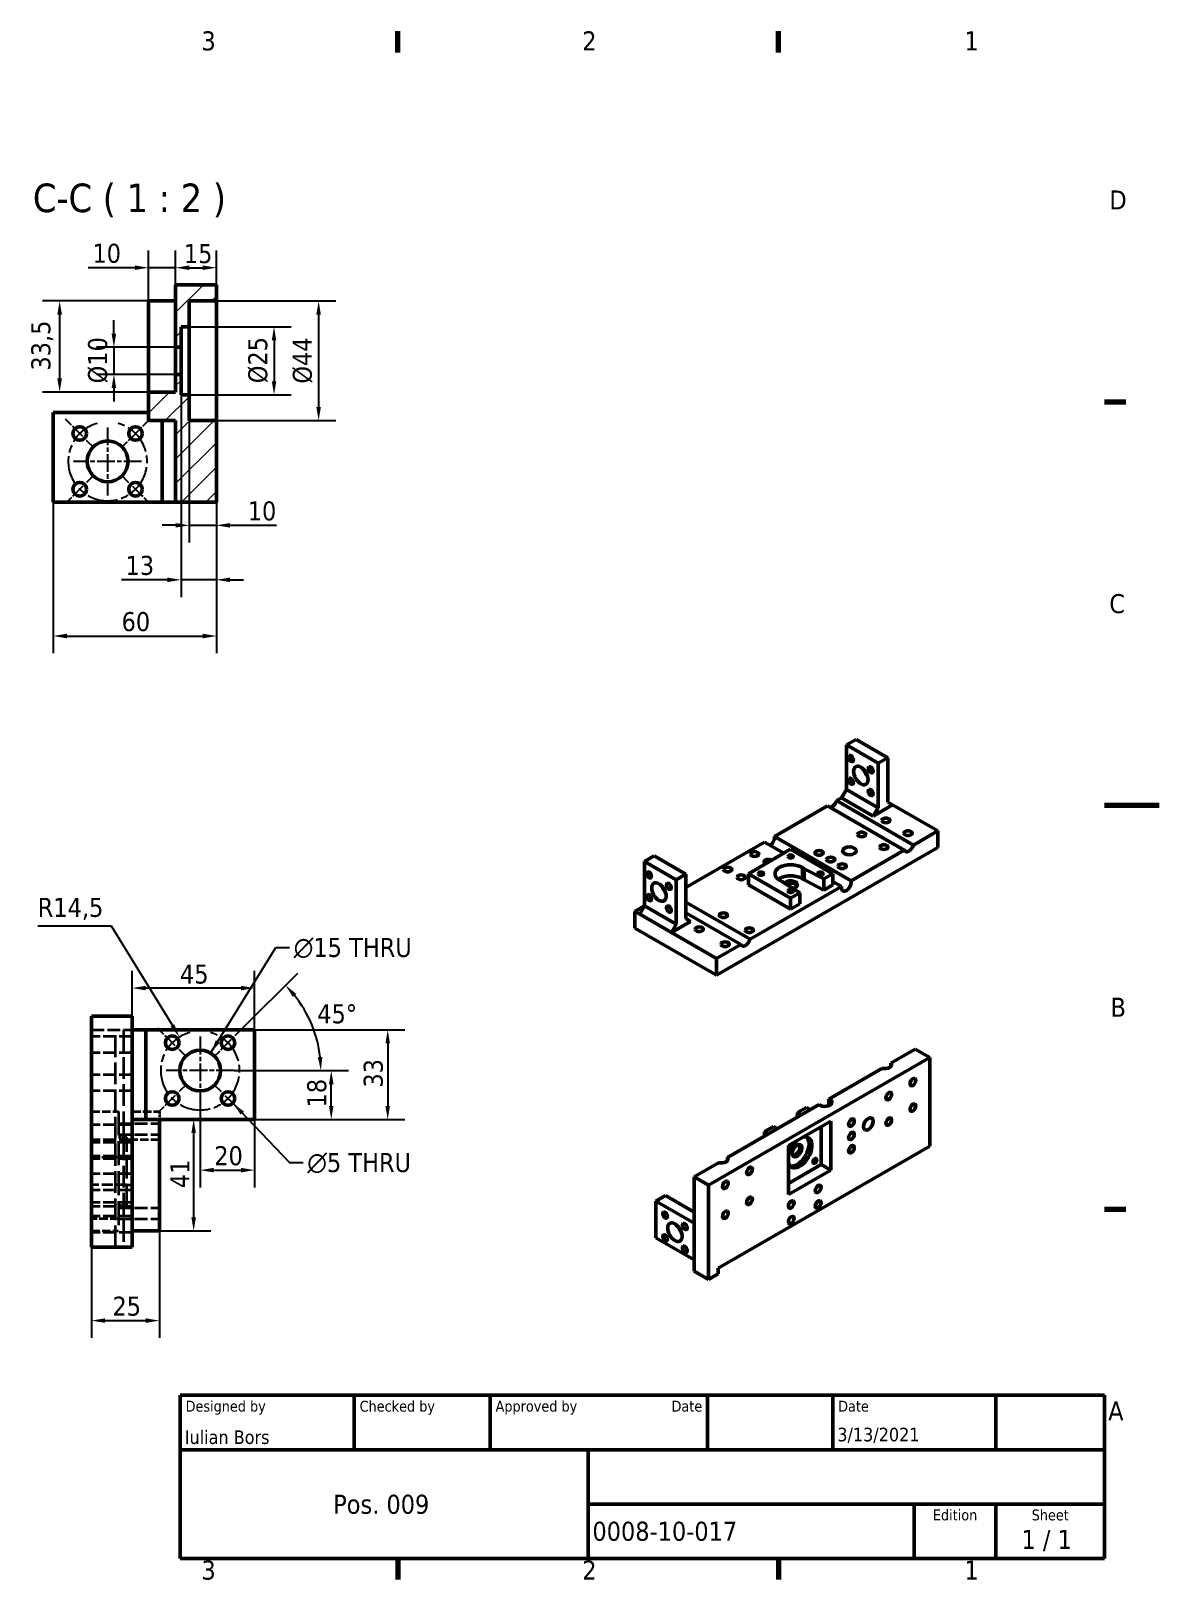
# Model space of a CAD drawing. Header units: millimetres. Extents: x 0 to 840, y 0 to 594.
# Drawn here: x 425 to 840, y 12 to 582 of the extents above; entities that cross this region are included whole.
import ezdxf
from ezdxf.enums import TextEntityAlignment as Align

# ---------------------------------------------------------------- set-up
doc = ezdxf.new("R2010")
doc.units = ezdxf.units.MM
doc.header["$LTSCALE"] = 2
doc.linetypes.add('CHAIN', pattern=[0.3543, 0.2362, -0.0295, 0.0591, -0.0295])
doc.linetypes.add('DASHED', pattern=[0.2068, 0.1655, -0.0413])
for name, color, linetype, lineweight in [('Border (ISO)', 7, 'Continuous', 70), ('Center Mark (ISO)', 7, 'Continuous', 25), ('Centerline (ISO)', 7, 'Continuous', 25), ('Dimension (ISO)', 7, 'Continuous', 25), ('Hatch (ISO)', 7, 'Continuous', 18), ('Hidden (ISO)', 7, 'DASHED', 35), ('Symbol (ISO)', 7, 'Continuous', 25), ('Title (ISO)', 7, 'Continuous', 50), ('Visible (ISO)', 7, 'Continuous', 50), ('Visible Narrow (ISO)', 7, 'Continuous', 35)]:
    doc.layers.add(name, color=color, linetype=linetype, lineweight=lineweight)
doc.styles.add('Label Text (ISO)', font='tahoma.ttf')
doc.styles.add('Note Text (ISO)', font='tahoma.ttf')
doc.styles.add('Text Style39', font='tahoma.ttf')
doc.styles.add('Text Style41', font='tahoma.ttf')
doc.dimstyles.new('Default - Method 1b (ISO)', dxfattribs={"dimscale": 2, "dimtxt": 3.5, "dimasz": 2.5, "dimexe": 3.175, "dimexo": 0, "dimgap": 0.762, "dimtad": 1, "dimtoh": 1, "dimrnd": 1e-08, "dimtxsty": 'Note Text (ISO)', "dimcen": 0.09, "dimdle": 10, "dimclrd": 256, "dimclre": 256, "dimclrt": 256, "dimazin": 2, "dimtfac": 1, "dimtmove": 0, "dimatfit": 3, "dimfxl": 0, "dimtolj": 1, "dimlwd": -1, "dimlwe": -1, "dimarcsym": 0})
doc.dimstyles.new('Default - Method 1b (ISO)$7', dxfattribs={"dimscale": 2, "dimtxt": 3.5, "dimasz": 2.5, "dimexe": 3.175, "dimexo": 0, "dimgap": 0.762, "dimtad": 1, "dimtoh": 1, "dimrnd": 1e-08, "dimtxsty": 'Note Text (ISO)', "dimcen": 0.09, "dimdle": 10, "dimclrd": 256, "dimclre": 256, "dimclrt": 256, "dimazin": 2, "dimtfac": 1, "dimtmove": 0, "dimatfit": 3, "dimfxl": 0, "dimtolj": 1, "dimlwd": -1, "dimlwe": -1, "dimarcsym": 0})

# ---------------------------------------------------------------- blocks, each defined once
blk = doc.blocks.new('Borders Default Border')
at = {"layer": 'Border (ISO)'}
for p, q in [((280, 287), (280, 290.9)), ((350, 287), (350, 290.9)), ((410, 222.75), (413.9, 222.75)), ((410, 74.25), (413.9, 74.25)), ((280, 10), (280, 6.1)), ((350, 10), (350, 6.1))]:
    blk.add_line(p, q, dxfattribs=at)
at = {"layer": 'Border (ISO)', "flags": 128}
blk.add_lwpolyline([(420, 148.5), (410, 148.5)], dxfattribs=at)
at = {"layer": 'Border (ISO)', "char_height": 3.5, "attachment_point": 7, "style": 'Note Text (ISO)'}
for s, insert in [('3', (243.91, 287.33)), ('2', (313.94, 287.4)), ('1', (384.21, 287.4)), ('D', (410.87, 258.13)), ('C', (410.86, 183.81)), ('B', (411.08, 109.63)), ('A', (410.66, 35.38)), ('3', (243.91, 6.03)), ('2', (313.94, 6.1)), ('1', (384.21, 6.1))]:
    blk.add_mtext(s, dxfattribs=dict(at, insert=insert))
blk = doc.blocks.new('*D53')
at = {"layer": 'Defpoints', "color": 0}
for p in [(433.32, 408.59), (493.32, 408.59), (493.32, 359.34)]:
    blk.add_point(p, dxfattribs=at)
at = {"layer": 'Dimension (ISO)'}
for p, q in [((433.32, 408.59), (433.32, 352.99)), ((493.32, 408.59), (493.32, 352.99)), ((438.32, 359.34), (488.32, 359.34))]:
    blk.add_line(p, q, dxfattribs=at)
for points in [[(438.32, 360.17), (438.32, 358.5), (433.32, 359.34)], [(488.32, 360.17), (488.32, 358.5), (493.32, 359.34)]]:
    blk.add_solid(points, dxfattribs=at)
at = {"layer": 'Dimension (ISO)', "insert": (458.45, 368.15), "char_height": 7, "attachment_point": 1, "style": 'Note Text (ISO)'}
blk.add_mtext('\\A1;60', dxfattribs=at)
blk = doc.blocks.new('*D54')
at = {"layer": 'Defpoints', "color": 0}
for p in [(493.32, 494.84), (493.32, 482.59), (478.32, 465.59)]:
    blk.add_point(p, dxfattribs=at)
at = {"layer": 'Dimension (ISO)'}
for p, q in [((478.32, 465.59), (478.32, 501.19)), ((493.32, 482.59), (493.32, 501.19)), ((483.32, 494.84), (488.32, 494.84))]:
    blk.add_line(p, q, dxfattribs=at)
for points in [[(483.32, 495.67), (483.32, 494.01), (478.32, 494.84)], [(488.32, 495.67), (488.32, 494.01), (493.32, 494.84)]]:
    blk.add_solid(points, dxfattribs=at)
at = {"layer": 'Dimension (ISO)', "insert": (481.34, 503.53), "char_height": 7, "attachment_point": 1, "style": 'Note Text (ISO)'}
blk.add_mtext('\\A1;15', dxfattribs=at)
blk = doc.blocks.new('*D55')
at = {"layer": 'Defpoints', "color": 0}
for p in [(493.32, 482.59), (493.32, 438.59), (530.91, 438.59)]:
    blk.add_point(p, dxfattribs=at)
at = {"layer": 'Dimension (ISO)'}
for p, q in [((493.32, 482.59), (537.26, 482.59)), ((530.91, 477.59), (530.91, 443.59)), ((493.32, 438.59), (537.26, 438.59))]:
    blk.add_line(p, q, dxfattribs=at)
for points in [[(530.08, 477.59), (531.74, 477.59), (530.91, 482.59)], [(530.08, 443.59), (531.74, 443.59), (530.91, 438.59)]]:
    blk.add_solid(points, dxfattribs=at)
at = {"layer": 'Dimension (ISO)', "insert": (521.41, 452.2), "char_height": 7, "attachment_point": 1, "rotation": 90, "style": 'Note Text (ISO)'}
blk.add_mtext('\\A1;\\fTahoma|b0|i0;\\H7.0000;Ø44', dxfattribs=at)
blk = doc.blocks.new('*D56')
at = {"layer": 'Defpoints', "color": 0}
for p in [(483.32, 473.09), (483.32, 448.09), (514.52, 448.09)]:
    blk.add_point(p, dxfattribs=at)
at = {"layer": 'Dimension (ISO)'}
for p, q in [((483.32, 473.09), (520.87, 473.09)), ((514.52, 468.09), (514.52, 453.09)), ((483.32, 448.09), (520.87, 448.09))]:
    blk.add_line(p, q, dxfattribs=at)
for points in [[(513.69, 468.09), (515.35, 468.09), (514.52, 473.09)], [(513.69, 453.09), (515.35, 453.09), (514.52, 448.09)]]:
    blk.add_solid(points, dxfattribs=at)
at = {"layer": 'Dimension (ISO)', "insert": (505.02, 452.34), "char_height": 7, "attachment_point": 1, "rotation": 90, "style": 'Note Text (ISO)'}
blk.add_mtext('\\A1;\\fTahoma|b0|i0;\\H7.0000;Ø25', dxfattribs=at)
blk = doc.blocks.new('*D57')
at = {"layer": 'Defpoints', "color": 0}
for p in [(478.32, 465.59), (455.62, 455.59), (478.32, 455.59)]:
    blk.add_point(p, dxfattribs=at)
at = {"layer": 'Dimension (ISO)'}
for p, q in [((455.62, 470.59), (455.62, 475.59)), ((478.32, 465.59), (449.27, 465.59)), ((455.62, 465.59), (455.62, 455.59)), ((478.32, 455.59), (449.27, 455.59)), ((455.62, 450.59), (455.62, 445.59))]:
    blk.add_line(p, q, dxfattribs=at)
for points in [[(454.78, 470.59), (456.45, 470.59), (455.62, 465.59)], [(454.78, 450.59), (456.45, 450.59), (455.62, 455.59)]]:
    blk.add_solid(points, dxfattribs=at)
at = {"layer": 'Dimension (ISO)', "insert": (446.11, 452.28), "char_height": 7, "attachment_point": 1, "rotation": 90, "style": 'Note Text (ISO)'}
blk.add_mtext('\\A1;\\fTahoma|b0|i0;\\H7.0000;Ø10', dxfattribs=at)
blk = doc.blocks.new('*D58')
at = {"layer": 'Defpoints', "color": 0}
for p in [(468.32, 482.59), (435.66, 449.09), (468.32, 449.09)]:
    blk.add_point(p, dxfattribs=at)
at = {"layer": 'Dimension (ISO)'}
for p, q in [((468.32, 482.59), (429.31, 482.59)), ((435.66, 477.59), (435.66, 454.09)), ((468.32, 449.09), (429.31, 449.09))]:
    blk.add_line(p, q, dxfattribs=at)
for points in [[(434.83, 477.59), (436.5, 477.59), (435.66, 482.59)], [(434.83, 454.09), (436.5, 454.09), (435.66, 449.09)]]:
    blk.add_solid(points, dxfattribs=at)
at = {"layer": 'Dimension (ISO)', "insert": (425.25, 456.98), "char_height": 7, "attachment_point": 1, "rotation": 90, "style": 'Note Text (ISO)'}
blk.add_mtext('\\A1;33,5', dxfattribs=at)
blk = doc.blocks.new('*D59')
at = {"layer": 'Defpoints', "color": 0}
for p in [(468.32, 494.84), (478.32, 488.59), (468.32, 482.59)]:
    blk.add_point(p, dxfattribs=at)
at = {"layer": 'Dimension (ISO)'}
for p, q in [((468.32, 482.59), (468.32, 501.19)), ((478.32, 488.59), (478.32, 501.19)), ((463.32, 494.84), (446.21, 494.84)), ((478.32, 494.84), (468.32, 494.84)), ((483.32, 494.84), (488.32, 494.84))]:
    blk.add_line(p, q, dxfattribs=at)
for points in [[(463.32, 495.67), (463.32, 494.01), (468.32, 494.84)], [(483.32, 495.67), (483.32, 494.01), (478.32, 494.84)]]:
    blk.add_solid(points, dxfattribs=at)
at = {"layer": 'Dimension (ISO)', "insert": (447.73, 503.65), "char_height": 7, "attachment_point": 1, "style": 'Note Text (ISO)'}
blk.add_mtext('\\A1;10', dxfattribs=at)
blk = doc.blocks.new('*D60')
at = {"layer": 'Defpoints', "color": 0}
for p in [(480.32, 448.09), (493.32, 438.59), (493.32, 380.01)]:
    blk.add_point(p, dxfattribs=at)
at = {"layer": 'Dimension (ISO)'}
for p, q in [((480.32, 448.09), (480.32, 373.66)), ((493.32, 438.59), (493.32, 373.66)), ((475.32, 380.01), (458.36, 380.01)), ((493.32, 380.01), (480.32, 380.01)), ((498.32, 380.01), (503.32, 380.01))]:
    blk.add_line(p, q, dxfattribs=at)
for points in [[(475.32, 380.85), (475.32, 379.18), (480.32, 380.01)], [(498.32, 380.85), (498.32, 379.18), (493.32, 380.01)]]:
    blk.add_solid(points, dxfattribs=at)
at = {"layer": 'Dimension (ISO)', "insert": (459.89, 388.83), "char_height": 7, "attachment_point": 1, "style": 'Note Text (ISO)'}
blk.add_mtext('\\A1;13', dxfattribs=at)
blk = doc.blocks.new('*D61')
at = {"layer": 'Defpoints', "color": 0}
for p in [(483.32, 438.59), (493.32, 438.59), (493.32, 400.06)]:
    blk.add_point(p, dxfattribs=at)
at = {"layer": 'Dimension (ISO)'}
for p, q in [((483.32, 438.59), (483.32, 393.71)), ((493.32, 438.59), (493.32, 393.71)), ((478.32, 400.06), (473.32, 400.06)), ((483.32, 400.06), (493.32, 400.06)), ((498.32, 400.06), (515.42, 400.06))]:
    blk.add_line(p, q, dxfattribs=at)
for points in [[(478.32, 400.89), (478.32, 399.23), (483.32, 400.06)], [(498.32, 400.89), (498.32, 399.23), (493.32, 400.06)]]:
    blk.add_solid(points, dxfattribs=at)
at = {"layer": 'Dimension (ISO)', "insert": (504.84, 408.87), "char_height": 7, "attachment_point": 1, "style": 'Note Text (ISO)'}
blk.add_mtext('\\A1;10', dxfattribs=at)
blk = doc.blocks.new('*D62')
at = {"layer": 'Defpoints', "color": 0}
for p in [(502.89, 215.02), (530.23, 210.95), (487.34, 199.46), (499.84, 199.46)]:
    blk.add_point(p, dxfattribs=at)
at = {"layer": 'Dimension (ISO)'}
for p, q in [((502.89, 215.02), (523.23, 235.35)), ((499.84, 199.46), (538.09, 199.46))]:
    blk.add_line(p, q, dxfattribs=at)
blk.add_arc((487.34, 199.46), 44.41, 6.4548, 38.5452, dxfattribs=at)
for points in [[(521.45, 226.58), (522.69, 227.69), (518.74, 230.86)], [(532.29, 204.5), (530.63, 204.41), (531.74, 199.46)]]:
    blk.add_solid(points, dxfattribs=at)
at = {"layer": 'Dimension (ISO)', "insert": (530.41, 223.86), "char_height": 7, "attachment_point": 1, "style": 'Note Text (ISO)'}
blk.add_mtext('\\A1;45°', dxfattribs=at)
blk = doc.blocks.new('*D63')
at = {"layer": 'Defpoints', "color": 0}
for p in [(487.34, 186.96), (507.34, 181.46), (507.34, 162.84)]:
    blk.add_point(p, dxfattribs=at)
at = {"layer": 'Dimension (ISO)'}
for p, q in [((487.34, 186.96), (487.34, 156.49)), ((507.34, 181.46), (507.34, 156.49)), ((492.34, 162.84), (502.34, 162.84))]:
    blk.add_line(p, q, dxfattribs=at)
for points in [[(492.34, 163.68), (492.34, 162.01), (487.34, 162.84)], [(502.34, 163.68), (502.34, 162.01), (507.34, 162.84)]]:
    blk.add_solid(points, dxfattribs=at)
at = {"layer": 'Dimension (ISO)', "insert": (492.53, 171.66), "char_height": 7, "attachment_point": 1, "style": 'Note Text (ISO)'}
blk.add_mtext('\\A1;20', dxfattribs=at)
blk = doc.blocks.new('*D64')
at = {"layer": 'Defpoints', "color": 0}
for p in [(499.84, 199.46), (535.56, 199.46), (507.34, 181.46)]:
    blk.add_point(p, dxfattribs=at)
at = {"layer": 'Dimension (ISO)'}
for p, q in [((499.84, 199.46), (541.91, 199.46)), ((535.56, 186.46), (535.56, 194.46)), ((507.34, 181.46), (541.91, 181.46))]:
    blk.add_line(p, q, dxfattribs=at)
for points in [[(534.72, 194.46), (536.39, 194.46), (535.56, 199.46)], [(534.72, 186.46), (536.39, 186.46), (535.56, 181.46)]]:
    blk.add_solid(points, dxfattribs=at)
at = {"layer": 'Dimension (ISO)', "insert": (526.71, 185.91), "char_height": 7, "attachment_point": 1, "rotation": 90, "style": 'Note Text (ISO)'}
blk.add_mtext('\\A1;18', dxfattribs=at)
blk = doc.blocks.new('*D65')
at = {"layer": 'Defpoints', "color": 0}
for p in [(507.34, 214.46), (507.34, 181.46), (556.31, 181.46)]:
    blk.add_point(p, dxfattribs=at)
at = {"layer": 'Dimension (ISO)'}
for p, q in [((507.34, 214.46), (562.66, 214.46)), ((556.31, 209.46), (556.31, 186.46)), ((507.34, 181.46), (562.66, 181.46))]:
    blk.add_line(p, q, dxfattribs=at)
for points in [[(555.48, 209.46), (557.15, 209.46), (556.31, 214.46)], [(555.48, 186.46), (557.15, 186.46), (556.31, 181.46)]]:
    blk.add_solid(points, dxfattribs=at)
at = {"layer": 'Dimension (ISO)', "insert": (547.5, 193.21), "char_height": 7, "attachment_point": 1, "rotation": 90, "style": 'Note Text (ISO)'}
blk.add_mtext('\\A1;33', dxfattribs=at)
blk = doc.blocks.new('*D66')
at = {"layer": 'Defpoints', "color": 0}
for p in [(479.75, 211.82), (487.34, 199.46)]:
    blk.add_point(p, dxfattribs=at)
at = {"layer": 'Dimension (ISO)'}
for p, q in [((427.61, 252.73), (454.62, 252.73)), ((454.62, 252.73), (477.13, 216.08))]:
    blk.add_line(p, q, dxfattribs=at)
blk.add_solid([(477.84, 216.51), (476.42, 215.64), (479.75, 211.82)], dxfattribs=at)
at = {"layer": 'Dimension (ISO)', "insert": (427.61, 263.02), "char_height": 7, "attachment_point": 1, "style": 'Note Text (ISO)'}
blk.add_mtext('\\A1;R14,5', dxfattribs=at)
blk = doc.blocks.new('*D67')
at = {"layer": 'Defpoints', "color": 0}
for p in [(462.34, 229.82), (462.34, 214.46), (507.34, 214.46)]:
    blk.add_point(p, dxfattribs=at)
at = {"layer": 'Dimension (ISO)'}
for p, q in [((462.34, 214.46), (462.34, 236.17)), ((507.34, 214.46), (507.34, 236.17)), ((502.34, 229.82), (467.34, 229.82))]:
    blk.add_line(p, q, dxfattribs=at)
for points in [[(467.34, 230.65), (467.34, 228.99), (462.34, 229.82)], [(502.34, 230.65), (502.34, 228.99), (507.34, 229.82)]]:
    blk.add_solid(points, dxfattribs=at)
at = {"layer": 'Dimension (ISO)', "insert": (479.93, 238.49), "char_height": 7, "attachment_point": 1, "style": 'Note Text (ISO)'}
blk.add_mtext('\\A1;45', dxfattribs=at)
blk = doc.blocks.new('*D68')
at = {"layer": 'Defpoints', "color": 0}
for p in [(484.95, 181.46), (472.34, 140.46), (484.95, 140.46)]:
    blk.add_point(p, dxfattribs=at)
at = {"layer": 'Dimension (ISO)'}
for p, q in [((484.95, 176.46), (484.95, 145.46)), ((472.34, 140.46), (491.3, 140.46))]:
    blk.add_line(p, q, dxfattribs=at)
for points in [[(484.12, 176.46), (485.79, 176.46), (484.95, 181.46)], [(484.12, 145.46), (485.79, 145.46), (484.95, 140.46)]]:
    blk.add_solid(points, dxfattribs=at)
at = {"layer": 'Dimension (ISO)', "insert": (476.41, 156.19), "char_height": 7, "attachment_point": 1, "rotation": 90, "style": 'Note Text (ISO)'}
blk.add_mtext('\\A1;41', dxfattribs=at)
blk = doc.blocks.new('*D69')
at = {"layer": 'Defpoints', "color": 0}
for p in [(472.34, 140.46), (447.34, 134.46), (472.34, 107.49)]:
    blk.add_point(p, dxfattribs=at)
at = {"layer": 'Dimension (ISO)'}
for p, q in [((472.34, 140.46), (472.34, 101.14)), ((447.34, 134.46), (447.34, 101.14)), ((452.34, 107.49), (467.34, 107.49))]:
    blk.add_line(p, q, dxfattribs=at)
for points in [[(452.34, 108.33), (452.34, 106.66), (447.34, 107.49)], [(467.34, 108.33), (467.34, 106.66), (472.34, 107.49)]]:
    blk.add_solid(points, dxfattribs=at)
at = {"layer": 'Dimension (ISO)', "insert": (455.09, 116.31), "char_height": 7, "attachment_point": 1, "style": 'Note Text (ISO)'}
blk.add_mtext('\\A1;25', dxfattribs=at)
blk = doc.blocks.new('Title Blocks I.A.B')
at = {"layer": 'Title (ISO)'}
for p, q in [((270.07, 130), (100.07, 130)), ((100.07, 130), (100.07, 100)), ((132.07, 120), (132.07, 130)), ((157.07, 120), (157.07, 130)), ((197.07, 120), (197.07, 130)), ((220.07, 120), (220.07, 130)), ((250.07, 120), (250.07, 130)), ((270.07, 100), (270.07, 130)), ((100.07, 120), (270.07, 120)), ((175.07, 120), (175.07, 100)), ((270.07, 110), (175.07, 110)), ((235.07, 100), (235.07, 110)), ((250.07, 100), (250.07, 110)), ((100.07, 100), (270.07, 100))]:
    blk.add_line(p, q, dxfattribs=at)
at = {"layer": 'Title (ISO)', "style": 'Text Style41'}
for s, p in [('Designed by', (101.07, 129)), ('Checked by', (133.07, 129)), ('Approved by', (158.07, 129)), ('Date', (221.07, 129))]:
    blk.add_text(s, height=2, dxfattribs=at).set_placement(p, align=Align.TOP_LEFT)
blk.add_text('Date', height=2, dxfattribs=at).set_placement((196.07, 129), align=Align.TOP_RIGHT)
for s, p in [('Edition', (242.57, 109)), ('Sheet', (260.07, 109))]:
    blk.add_text(s, height=2, dxfattribs=at).set_placement(p, align=Align.TOP_CENTER)
at = {"layer": 'Title (ISO)', "style": 'Note Text (ISO)'}
blk.add_text('1 / 1 ', height=3.5, dxfattribs=at).set_placement((260.07, 103.5), align=Align.MIDDLE_CENTER)
at = {"layer": 'Title (ISO)'}
for tag, p, height, style in [('AUTHOR_001', (100.92, 121.05), 2.5, 'Text Style39'), ('CREATION_DATE_001', (220.91, 121.54), 2.5, 'Text Style39'), ('COMPANY_001', (128.21, 108.21), 3.5, 'Note Text (ISO)'), ('PART_NUMBER_001', (175.88, 103.25), 3.5, 'Note Text (ISO)')]:
    blk.add_attdef(tag, p, '', height=height, dxfattribs=dict(at, style=style))
at = {"layer": 'Title (ISO)', "style": 'Text Style39'}
for tag, p in [('CHECKED_BY', (133.07, 121)), ('ENG_APPROVED_BY', (158.07, 121))]:
    blk.add_attdef(tag, text='', height=2.5, dxfattribs=at).set_placement(p, align=Align.BOTTOM_LEFT)
blk.add_attdef('ENG_APPROVAL_DATE', text='', height=2.5, dxfattribs=at).set_placement((196.07, 121), align=Align.BOTTOM_RIGHT)
at = {"layer": 'Title (ISO)', "style": 'Note Text (ISO)'}
for tag, p in [('TITLE', (222.57, 115)), ('REVISION_NUMBER', (242.57, 103.5))]:
    blk.add_attdef(tag, text='', height=3.5, dxfattribs=at).set_placement(p, align=Align.MIDDLE_CENTER)

msp = doc.modelspace()

# ---------------------------------------------------------------- hatches: boundary and pattern name
at = {"layer": 'Hatch (ISO)'}
h = msp.add_hatch(dxfattribs=at)
h.set_pattern_fill('ANSI31', color=256, scale=50.8, style=0)
h.set_pattern_definition([(45, (0, 0), (-4.49013, 4.49013), [])])
h.paths.add_polyline_path([(493.3153, 438.5909), (483.3153, 438.5909), (483.3153, 448.0909), (480.3153, 448.0909), (480.3153, 455.5909), (478.3153, 455.5909), (478.3153, 449.0909), (468.3153, 449.0909), (468.3153, 438.5909), (478.3153, 438.5909), (478.3153, 408.5909), (493.3153, 408.5909)])
h.paths.add_polyline_path([(493.3153, 488.5909), (478.3153, 488.5909), (478.3153, 465.5909), (480.3153, 465.5909), (480.3153, 473.0909), (483.3153, 473.0909), (483.3153, 482.5909), (493.3153, 482.5909)])

# ---------------------------------------------------------------- linework, layer by layer
at = {"layer": 'Center Mark (ISO)', "linetype": 'CHAIN', "ltscale": 8.333956}
for p, q in [((448.3655, 428.5406), (437.7589, 439.1473)), ((468.8716, 439.1473), (458.265, 428.5406)), ((448.3655, 418.6412), (437.7589, 408.0346)), ((458.265, 418.6412), (468.8716, 408.0346)), ((482.3888, 204.4115), (471.7822, 215.0181)), ((502.8949, 215.0181), (492.2883, 204.4115)), ((482.3888, 194.512), (471.7822, 183.9054)), ((492.2883, 194.512), (502.8949, 183.9054))]:
    msp.add_line(p, q, dxfattribs=at)
at = {"layer": 'Center Mark (ISO)', "linetype": 'CHAIN', "ltscale": 13.889993}
for p, q in [((453.3153, 436.0909), (453.3153, 411.0909)), ((453.3153, 436.0909), (453.3153, 411.0909)), ((465.8153, 423.5909), (440.8153, 423.5909)), ((465.8153, 423.5909), (440.8153, 423.5909)), ((487.3385, 211.9617), (487.3385, 186.9617)), ((499.8385, 199.4617), (474.8385, 199.4617))]:
    msp.add_line(p, q, dxfattribs=at)
at = {"layer": 'Centerline (ISO)', "linetype": 'CHAIN', "ltscale": 23.990969}
for centre in [(453.3153, 423.5909), (487.3385, 199.4617)]:
    msp.add_arc(centre, 14.5, 105.364252, 74.635748, dxfattribs=at)
at = {"layer": 'Hidden (ISO)', "ltscale": 14.278216}
for p, q in [((447.3385, 214.4617), (462.3385, 214.4617)), ((462.3385, 211.9617), (447.3385, 211.9617)), ((462.3385, 205.9617), (447.3385, 205.9617)), ((462.3385, 197.9617), (447.3385, 197.9617)), ((462.3385, 191.9617), (447.3385, 191.9617)), ((462.3385, 179.4617), (447.3385, 179.4617)), ((457.3385, 179.9617), (472.3385, 179.9617)), ((462.3385, 173.9617), (447.3385, 173.9617)), ((462.3385, 173.4617), (447.3385, 173.4617)), ((462.3385, 172.9617), (447.3385, 172.9617)), ((457.3385, 175.9617), (472.3385, 175.9617)), ((462.3385, 167.9617), (447.3385, 167.9617)), ((462.3385, 166.9617), (447.3385, 166.9617)), ((462.3385, 161.4617), (447.3385, 161.4617)), ((462.3385, 155.4617), (447.3385, 155.4617)), ((462.3385, 150.9617), (447.3385, 150.9617)), ((462.3385, 149.4617), (447.3385, 149.4617)), ((457.3385, 148.9617), (472.3385, 148.9617)), ((462.3385, 145.9617), (447.3385, 145.9617)), ((457.3385, 144.9617), (472.3385, 144.9617)), ((462.3385, 139.9617), (447.3385, 139.9617))]:
    msp.add_line(p, q, dxfattribs=at)
at = {"layer": 'Hidden (ISO)', "ltscale": 24.17795}
for p, q in [((456.1885, 134.4617), (456.1885, 214.4617)), ((459.1885, 214.4617), (459.1885, 134.4617))]:
    msp.add_line(p, q, dxfattribs=at)
at = {"layer": 'Hidden (ISO)', "ltscale": 9.518778}
for p, q in [((447.3385, 184.4617), (457.3385, 184.4617)), ((462.3385, 184.4617), (472.3385, 184.4617)), ((472.3385, 173.9617), (462.3385, 173.9617)), ((457.3385, 144.9617), (447.3385, 144.9617)), ((447.3385, 140.4617), (457.3385, 140.4617))]:
    msp.add_line(p, q, dxfattribs=at)
at = {"layer": 'Hidden (ISO)', "ltscale": 26.595745}
msp.add_line((457.3385, 184.4617), (457.3385, 140.4617), dxfattribs=at)
at = {"layer": 'Hidden (ISO)', "ltscale": 2.855563}
for p, q in [((472.3385, 184.4617), (472.3385, 181.4617)), ((457.3385, 174.9617), (460.3385, 174.9617)), ((457.3385, 149.9617), (460.3385, 149.9617))]:
    msp.add_line(p, q, dxfattribs=at)
at = {"layer": 'Hidden (ISO)', "ltscale": 23.736647}
msp.add_line((460.3385, 149.9617), (460.3385, 174.9617), dxfattribs=at)
at = {"layer": 'Hidden (ISO)', "ltscale": 12.374441}
for p, q in [((460.3385, 167.4617), (447.3385, 167.4617)), ((460.3385, 157.4617), (447.3385, 157.4617))]:
    msp.add_line(p, q, dxfattribs=at)
at = {"layer": 'Hidden (ISO)', "ltscale": 1.903676}
for p, q in [((460.3385, 167.4617), (462.3385, 167.4617)), ((460.3385, 157.4617), (462.3385, 157.4617))]:
    msp.add_line(p, q, dxfattribs=at)
at = {"layer": 'Visible (ISO)'}
for p, q in [((493.3153, 488.5909), (478.3153, 488.5909)), ((478.3153, 488.5909), (478.3153, 465.5909)), ((493.3153, 482.5909), (493.3153, 488.5909)), ((468.3153, 482.5909), (468.3153, 463.8386)), ((478.3153, 482.5909), (468.3153, 482.5909)), ((483.3153, 473.0909), (483.3153, 482.5909)), ((483.3153, 482.5909), (493.3153, 482.5909)), ((493.3153, 482.5909), (493.3153, 438.5909)), ((480.3153, 465.5909), (480.3153, 473.0909)), ((480.3153, 473.0909), (483.3153, 473.0909)), ((483.3153, 473.0909), (483.3153, 448.0909)), ((468.3153, 461.3417), (468.3153, 463.8386)), ((478.3153, 465.5909), (480.3153, 465.5909)), ((478.3153, 465.5909), (478.3153, 455.5909)), ((480.3153, 465.5909), (480.3153, 455.5909)), ((468.3153, 460.5909), (468.3153, 461.3417)), ((468.3153, 449.0909), (468.3153, 460.5909)), ((480.3153, 455.5909), (478.3153, 455.5909)), ((478.3153, 455.5909), (478.3153, 449.0909)), ((480.3153, 448.0909), (480.3153, 455.5909)), ((478.3153, 449.0909), (468.3153, 449.0909)), ((468.3153, 449.0909), (468.3153, 438.5909)), ((483.3153, 448.0909), (480.3153, 448.0909)), ((483.3153, 438.5909), (483.3153, 448.0909)), ((468.3153, 441.5909), (433.3153, 441.5909)), ((433.3153, 408.5909), (433.3153, 441.5909)), ((468.3153, 438.5909), (478.3153, 438.5909)), ((473.3153, 438.5909), (473.3153, 408.5909)), ((478.3153, 438.5909), (478.3153, 408.5909)), ((493.3153, 438.5909), (483.3153, 438.5909)), ((493.3153, 408.5909), (493.3153, 438.5909)), ((473.3153, 408.5909), (433.3153, 408.5909)), ((473.3153, 408.5909), (478.3153, 408.5909)), ((478.3153, 408.5909), (493.3153, 408.5909)), ((728.5592, 321.2931), (725.0236, 319.2519)), ((725.0236, 319.2519), (736.6909, 312.5158)), ((725.0236, 302.922), (725.0236, 319.2519)), ((740.2264, 314.557), (728.5592, 321.2931)), ((736.6909, 312.5158), (740.2264, 314.557)), ((740.2264, 298.2271), (740.2264, 314.557)), ((736.6909, 296.1859), (736.6909, 312.5158)), ((725.0236, 302.922), (723.2559, 299.8601)), ((736.6909, 296.1859), (725.0236, 302.922)), ((718.0425, 296.8501), (698.5255, 285.582)), ((746.3267, 280.5202), (718.0425, 296.8501)), ((723.2559, 299.8601), (721.3982, 298.7876)), ((721.3982, 298.7876), (749.6825, 282.4576)), ((723.2559, 299.8601), (734.9231, 293.124)), ((741.9942, 297.2065), (734.9231, 293.124)), ((740.2264, 298.2271), (741.9942, 297.2065)), ((758.6112, 287.6126), (741.9942, 297.2065)), ((734.9231, 293.124), (736.6909, 296.1859)), ((698.5255, 285.582), (726.8098, 269.2521)), ((749.6825, 282.4576), (758.6112, 287.6126)), ((758.6112, 281.4889), (758.6112, 287.6126)), ((694.9532, 283.5195), (665.9802, 266.792)), ((677.2939, 234.5404), (758.6112, 281.4889)), ((704.5175, 280.8765), (688.9612, 271.8951)), ((702.0243, 279.4371), (694.9532, 283.5195)), ((720.0739, 271.8951), (704.5175, 280.8765)), ((726.8098, 269.2521), (746.3267, 280.5202)), ((650.7774, 276.3858), (654.313, 278.4271)), ((662.4447, 269.6497), (650.7774, 276.3858)), ((650.7774, 260.0559), (650.7774, 276.3858)), ((654.313, 278.4271), (665.9802, 271.691)), ((708.5834, 274.2425), (708.8489, 274.0893)), ((716.7151, 269.9559), (709.7537, 273.5923)), ((665.9802, 271.691), (662.4447, 269.6497)), ((662.4447, 253.3198), (662.4447, 269.6497)), ((665.9802, 255.361), (665.9802, 271.691)), ((688.9612, 271.8951), (704.5175, 262.9136)), ((688.9612, 267.8126), (688.9612, 271.8951)), ((700.7171, 269.3944), (700.4517, 269.5477)), ((701.5778, 268.872), (707.8763, 264.8528)), ((708.5834, 270.16), (708.8489, 270.0068)), ((709.7537, 269.5098), (716.7151, 265.8734)), ((716.7151, 269.9559), (720.0739, 271.8951)), ((716.7151, 265.8734), (716.7151, 269.9559)), ((720.0739, 267.8126), (720.0739, 271.8951)), ((723.2375, 267.1896), (720.0739, 269.0161)), ((704.5175, 258.8311), (688.9612, 267.8126)), ((689.5784, 247.7565), (723.2375, 267.1896)), ((704.5175, 262.9136), (707.8763, 264.8528)), ((704.5175, 258.8311), (704.5175, 262.9136)), ((707.8763, 264.8528), (707.8763, 260.7703)), ((720.0739, 267.8126), (716.7151, 265.8734)), ((647.2419, 258.0146), (650.7774, 260.0559)), ((649.0097, 256.994), (647.2419, 258.0146)), ((647.2419, 258.0146), (647.2419, 251.8909)), ((650.7774, 260.0559), (649.0097, 256.994)), ((649.0097, 256.994), (660.6769, 250.2579)), ((662.4447, 253.3198), (650.7774, 260.0559)), ((665.9802, 261.381), (689.5784, 247.7565)), ((686.2226, 245.8191), (665.9802, 257.506)), ((707.8763, 260.7703), (704.5175, 258.8311)), ((647.2419, 251.8909), (677.2939, 234.5404)), ((667.748, 254.3404), (660.6769, 250.2579)), ((660.6769, 250.2579), (662.4447, 253.3198)), ((665.9802, 255.361), (667.748, 254.3404)), ((660.6769, 250.2579), (677.2939, 240.6641)), ((677.2939, 240.6641), (686.2226, 245.8191)), ((677.2939, 234.5404), (677.2939, 240.6641)), ((462.3385, 219.4617), (447.3385, 219.4617)), ((447.3385, 219.4617), (447.3385, 134.4617)), ((462.3385, 214.4617), (462.3385, 219.4617)), ((467.3385, 214.4617), (462.3385, 214.4617)), ((462.3385, 214.4617), (462.3385, 181.4617)), ((467.3385, 181.4617), (467.3385, 214.4617)), ((467.3385, 214.4617), (507.3385, 214.4617)), ((507.3385, 181.4617), (507.3385, 214.4617)), ((741.4269, 202.2164), (750.3556, 207.3714)), ((755.6589, 204.3095), (750.3556, 207.3714)), ((674.3417, 157.361), (755.6589, 204.3095)), ((718.5542, 189.0108), (738.0712, 200.2789)), ((741.4269, 201.0954), (741.4269, 202.2164)), ((755.6589, 204.3095), (755.6589, 171.6497)), ((718.5542, 186.5401), (718.5542, 189.0108)), ((681.3229, 167.5153), (714.9819, 186.9484)), ((707.0454, 183.9992), (706.9746, 182.3253)), ((707.0454, 183.9992), (710.4041, 185.9383)), ((708.4596, 183.1827), (707.0454, 183.9992)), ((711.8183, 185.1218), (710.4041, 185.9383)), ((462.3385, 181.4617), (467.3385, 181.4617)), ((462.3385, 181.4617), (462.3385, 134.4617)), ((467.3385, 181.4617), (507.3385, 181.4617)), ((472.3385, 181.4617), (472.3385, 140.4617)), ((694.8478, 176.9569), (698.2065, 178.8961)), ((694.8478, 175.3239), (694.8478, 176.9569)), ((696.262, 176.1404), (694.8478, 176.9569)), ((698.2065, 178.8961), (699.6207, 178.0796)), ((703.6866, 171.8538), (719.2429, 180.8352)), ((715.7074, 178.794), (715.7074, 164.9136)), ((719.2429, 180.8352), (719.2429, 162.8723)), ((755.6589, 171.6497), (677.8772, 126.7423)), ((703.6866, 153.8909), (703.6866, 171.8538)), ((669.0384, 160.4228), (677.9671, 165.5778)), ((681.3229, 166.3943), (681.3229, 167.5153)), ((669.0384, 141.2352), (669.0384, 160.4228)), ((674.3417, 157.361), (669.0384, 160.4228)), ((715.7074, 164.9136), (703.6866, 157.9733)), ((719.2429, 162.8723), (703.6866, 153.8909)), ((719.2429, 162.8723), (715.7074, 164.9136)), ((674.3417, 122.6599), (674.3417, 157.361)), ((658.4318, 153.4826), (654.8962, 151.4414)), ((669.0384, 143.2764), (654.8962, 151.4414)), ((654.8962, 151.4414), (654.8962, 137.9692)), ((669.0384, 147.3589), (658.4318, 153.4826)), ((462.3385, 140.4617), (472.3385, 140.4617)), ((669.0384, 129.8042), (654.8962, 137.9692)), ((669.0384, 127.763), (669.0384, 141.2352)), ((447.3385, 134.4617), (462.3385, 134.4617)), ((669.0384, 127.763), (669.0384, 125.7217)), ((669.0384, 125.7217), (674.3417, 122.6599)), ((677.8772, 126.7423), (677.8772, 124.7011)), ((674.3417, 122.6599), (677.8772, 124.7011))]:
    msp.add_line(p, q, dxfattribs=at)
for centre, radius in [((443.0622, 433.8439), 2.5), ((463.5683, 433.8439), 2.5), ((453.3153, 423.5909), 7.5), ((443.0622, 413.3379), 2.5), ((463.5683, 413.3379), 2.5), ((477.0855, 209.7148), 2.5), ((497.5916, 209.7148), 2.5), ((487.3385, 199.4617), 7.5), ((477.0855, 189.2087), 2.5), ((497.5916, 189.2087), 2.5)]:
    msp.add_circle(centre, radius, dxfattribs=at)
for centre, major_axis in [((726.7019, 314.3037), (-0.625, 1.0825)), ((730.3269, 308.0251), (-1.875, 3.2476)), ((733.9519, 310.1179), (-0.625, 1.0825)), ((726.7019, 305.9322), (-0.625, 1.0825)), ((733.9519, 301.7464), (-0.625, 1.0825)), ((739.5458, 291.5063), (-1.5, 0)), ((730.654, 286.3726), (-1.5, 0)), ((747.6776, 286.8115), (-1.5, 0)), ((691.2593, 279.1415), (-1.5, 0)), ((714.9802, 279.5687), (-1.5, 0)), ((726.146, 280.2998), (2.5, 0)), ((738.7857, 281.6777), (-1.5, 0)), ((681.3598, 273.426), (-1.5, 0)), ((704.5175, 278.2229), (-1, 0)), ((719.2229, 277.1192), (-1.5, 0)), ((723.4655, 274.6697), (-1.5, 0)), ((652.4557, 271.4377), (-0.625, 1.0825)), ((656.0807, 265.159), (-1.875, 3.2476)), ((659.7057, 267.2519), (-0.625, 1.0825)), ((686.3095, 270.5683), (-1.5, 0)), ((693.5574, 271.8951), (-1, 0)), ((715.4777, 271.8951), (-1, 0)), ((652.4557, 263.0661), (-0.625, 1.0825)), ((704.5175, 265.5672), (-1, 0)), ((659.7057, 258.8803), (-0.625, 1.0825)), ((679.7953, 256.6011), (-1.5, 0)), ((670.9035, 251.4674), (-1.5, 0)), ((689.3413, 251.0897), (-1.5, 0)), ((680.4494, 245.956), (-1.5, 0)), ((749.4983, 195.2413), (0.75, 1.299)), ((740.6064, 190.1076), (0.75, 1.299)), ((733.0933, 179.8503), (-1.25, -2.1651)), ((749.4983, 185.8516), (0.75, 1.299)), ((726.8772, 180.3439), (0.75, 1.299)), ((726.8772, 175.4449), (0.75, 1.299)), ((740.6064, 180.7179), (0.75, 1.299)), ((706.8686, 170.0167), (1.25, 2.1651)), ((726.8772, 170.546), (0.75, 1.299)), ((713.4093, 166.2404), (-0.5, -0.866)), ((689.3942, 162.5814), (0.75, 1.299)), ((680.5023, 157.4477), (0.75, 1.299)), ((714.6467, 155.9321), (0.75, 1.299)), ((689.3942, 151.5587), (0.75, 1.299)), ((704.7473, 150.2166), (0.75, 1.299)), ((714.6467, 150.2166), (0.75, 1.299)), ((658.3423, 146.2891), (-0.625, 1.0825)), ((661.9673, 140.0104), (-1.875, 3.2476)), ((665.5923, 142.1033), (-0.625, 1.0825)), ((680.5023, 146.425), (0.75, 1.299)), ((704.7473, 144.5011), (0.75, 1.299)), ((658.3423, 137.9175), (-0.625, 1.0825)), ((665.5923, 133.7317), (-0.625, 1.0825))]:
    msp.add_ellipse(centre, major_axis=major_axis, ratio=0.57735027, dxfattribs=at)
for centre, major_axis, start_param, end_param in [((733.8625, 310.0663), (1.875, -3.2476), 4.37255207, 5.05222589), ((719.7203, 298.6353), (-1.2875, -2.23), 0.38655831, 1.95735464), ((696.7394, 284.1425), (1.2875, 2.23), 4.12240694, 5.69320327), ((748.0046, 282.3054), (-1.2875, -2.23), 5.896627, 8.24053994), ((696.209, 276.2838), (-1.5, 0), 3.75954274, 7.23603155), ((704.5175, 271.8951), (-5.75, 0), 3.92699082, 7.06858347), ((726.5265, 284.2955), (-25, 0), 0.78539816, 0.83535656), ((704.5175, 267.8126), (5.75, 0), 0.78539816, 2.47936461), ((683.0395, 259.1882), (25, 0), 0.73543977, 0.78539816), ((704.5175, 267.8126), (2.5, 0), 5.05854496, 8.97870519), ((704.5175, 266.9961), (2.5, 0), 0.28675655, 2.30623609), ((726.5265, 280.213), (-25, 0), 0.78539816, 0.83535656), ((725.0236, 267.8126), (-1.2875, -2.23), 5.30237102, 8.83479592), ((659.6163, 267.2002), (1.875, -3.2476), 4.37255207, 5.05222589), ((687.9005, 247.6043), (-1.2875, -2.23), 5.896627, 8.24053994), ((739.0419, 201.6559), (2.575, 0), 4.32583067, 6.66974362), ((717.1216, 187.7755), (2.575, 0), 3.73157469, 7.2639996), ((707.9292, 169.4043), (3.125, 5.4127), 2.6399886, 6.78478936), ((707.9292, 169.4043), (3.125, 5.4127), 1.06919227, 2.07240038), ((706.8686, 170.0167), (3.125, 5.4127), 3.31212361, 6.11265435), ((706.1615, 170.4249), (1.25, 2.1651), 3.42834921, 5.99642875), ((678.9379, 166.9548), (2.575, 0), 4.32583067, 6.66974362), ((665.5028, 142.0517), (1.875, -3.2476), 4.37255207, 5.05222589)]:
    msp.add_ellipse(centre, major_axis=major_axis, ratio=0.57735027, start_param=start_param, end_param=end_param, dxfattribs=at)
at = {"layer": 'Visible Narrow (ISO)'}
for p, q in [((708.5834, 274.2425), (708.5834, 270.16)), ((708.8489, 274.0893), (708.8489, 270.0068)), ((709.7537, 269.5098), (709.7537, 273.5923))]:
    msp.add_line(p, q, dxfattribs=at)

# ---------------------------------------------------------------- block references
at = {"xscale": 2, "yscale": 2, "zscale": 2}
msp.add_blockref('Borders Default Border', (0, 0), dxfattribs=at)
msp.add_blockref('Title Blocks I.A.B', (279.8572, -180), dxfattribs=at).add_auto_attribs({'PART_NUMBER_001': '0008-10-017', 'COMPANY_001': 'Pos. 009', 'AUTHOR_001': 'Iulian Bors', 'CREATION_DATE_001': '3/13/2021'})

# ---------------------------------------------------------------- texts
at = {"layer": 'Symbol (ISO)', "insert": (425.8041, 513.3884), "char_height": 10.5, "attachment_point": 7, "style": 'Label Text (ISO)'}
msp.add_mtext('C-C ( 1 : 2 )', dxfattribs=at)
at = {"layer": 'Symbol (ISO)', "char_height": 7, "attachment_point": 1, "line_spacing_factor": 0.6125, "style": 'Note Text (ISO)'}
for s, insert, width in [('\\fAIGDT|b0|i0;\\H7.0000;n\\fTahoma|b0|i0;\\H7.0000;15 THRU', (521.7436, 248.2799), 46.22365), ('\\fAIGDT|b0|i0;\\H7.0000;n\\fTahoma|b0|i0;\\H7.0000;5 THRU', (526.7245, 169.1393), 40.918286)]:
    msp.add_mtext(s, dxfattribs=dict(at, insert=insert, width=width))

# ---------------------------------------------------------------- dimensions: what is measured, and where the dimension line sits
at = {"layer": 'Dimension (ISO)'}
for base, p1, p2, angle, override, picture, middle in [((468.3153, 494.8413), (478.3153, 488.5909), (468.3153, 482.5909), 180, {"dimgap": 0.762, "dimtoh": 0, "dimdec": 2, "dimtol": 0, "dimlim": 0, "dimtp": 0, "dimtm": 0, "dimtdec": 2, "dimtofl": 1, "dimatfit": 1}, '*D59', (452.2617, 494.8413)), ((435.6629, 449.0909), (468.3153, 482.5909), (468.3153, 449.0909), 90, {"dimgap": 0.762, "dimtoh": 0, "dimdec": 2, "dimtol": 0, "dimlim": 0, "dimtp": 0, "dimtm": 0, "dimtdec": 2, "dimtofl": 0, "dimatfit": 1}, '*D58', (435.6629, 465.8409)), ((493.3153, 400.0594), (483.3153, 438.5909), (493.3153, 438.5909), 180, {"dimgap": 0.762, "dimtoh": 0, "dimdec": 2, "dimtol": 0, "dimlim": 0, "dimtp": 0, "dimtm": 0, "dimtdec": 2, "dimtofl": 1, "dimatfit": 1}, '*D61', (509.3688, 400.0594)), ((556.3118, 181.4617), (507.3385, 214.4617), (507.3385, 181.4617), 270, {"dimgap": 0.762, "dimtoh": 0, "dimdec": 2, "dimtol": 0, "dimlim": 0, "dimtp": 0, "dimtm": 0, "dimtdec": 2, "dimtofl": 0, "dimatfit": 1}, '*D65', (556.3118, 197.9617)), ((535.5582, 199.4617), (507.3385, 181.4617), (499.8385, 199.4617), 270, {"dimgap": 0.762, "dimtoh": 0, "dimdec": 2, "dimtol": 0, "dimlim": 0, "dimtp": 0, "dimtm": 0, "dimtdec": 2, "dimtofl": 0, "dimatfit": 1}, '*D64', (535.5582, 190.4617)), ((484.9542, 140.4617), (484.9542, 181.4617), (472.3385, 140.4617), 270, {"dimgap": 0.762, "dimtoh": 0, "dimdec": 2, "dimse1": 1, "dimtol": 0, "dimlim": 0, "dimtp": 0, "dimtm": 0, "dimtdec": 2, "dimtofl": 0, "dimatfit": 1}, '*D68', (484.9542, 160.9617)), ((472.3385, 107.4942), (447.3385, 134.4617), (472.3385, 140.4617), 180, {"dimgap": 0.762, "dimtoh": 0, "dimdec": 2, "dimtol": 0, "dimlim": 0, "dimtp": 0, "dimtm": 0, "dimtdec": 2, "dimtofl": 0, "dimatfit": 1}, '*D69', (459.8385, 107.4942))]:
    dim = msp.add_linear_dim(base=base, p1=p1, p2=p2, angle=angle, dimstyle='Default - Method 1b (ISO)', override=override, dxfattribs=at)
    dim.commit()
    dim.dimension.update_dxf_attribs({"geometry": picture, "text_midpoint": middle, "dimtype": 160})
for base, p1, p2, override, picture, middle in [((493.3153, 494.8413), (478.3153, 465.5909), (493.3153, 482.5909), {"dimgap": 0.762, "dimtoh": 0, "dimdec": 2, "dimtol": 0, "dimlim": 0, "dimtp": 0, "dimtm": 0, "dimtdec": 2, "dimtofl": 0, "dimatfit": 1}, '*D54', (485.8153, 494.8413)), ((493.3153, 380.0129), (480.3153, 448.0909), (493.3153, 438.5909), {"dimgap": 0.762, "dimtoh": 0, "dimdec": 2, "dimtol": 0, "dimlim": 0, "dimtp": 0, "dimtm": 0, "dimtdec": 2, "dimtofl": 1, "dimatfit": 1}, '*D60', (464.3393, 380.0129)), ((493.3153, 359.3366), (433.3153, 408.5909), (493.3153, 408.5909), {"dimgap": 0.762, "dimtoh": 0, "dimdec": 2, "dimtol": 0, "dimlim": 0, "dimtp": 0, "dimtm": 0, "dimtdec": 2, "dimtofl": 0, "dimatfit": 1}, '*D53', (463.3153, 359.3366)), ((462.3385, 229.8196), (507.3385, 214.4617), (462.3385, 214.4617), {"dimgap": 0.762, "dimtoh": 0, "dimdec": 2, "dimtol": 0, "dimlim": 0, "dimtp": 0, "dimtm": 0, "dimtdec": 2, "dimtofl": 0, "dimatfit": 1}, '*D67', (484.8385, 229.8196)), ((507.3385, 162.8434), (487.3385, 186.9617), (507.3385, 181.4617), {"dimgap": 0.762, "dimtoh": 0, "dimdec": 2, "dimtol": 0, "dimlim": 0, "dimtp": 0, "dimtm": 0, "dimtdec": 2, "dimtofl": 0, "dimatfit": 1}, '*D63', (497.3385, 162.8434))]:
    dim = msp.add_linear_dim(base=base, p1=p1, p2=p2, dimstyle='Default - Method 1b (ISO)', override=override, dxfattribs=at)
    dim.commit()
    dim.dimension.update_dxf_attribs({"geometry": picture, "text_midpoint": middle, "dimtype": 160})
for base, p1, p2, angle, override, picture, middle in [((530.9116, 438.5909), (493.3153, 482.5909), (493.3153, 438.5909), 270, {"dimgap": 0.762, "dimtoh": 0, "dimdec": 2, "dimtol": 0, "dimlim": 0, "dimtp": 0, "dimtm": 0, "dimtdec": 2, "dimtofl": 0, "dimatfit": 1}, '*D55', (530.9116, 460.5909)), ((455.6164, 455.5909), (478.3153, 465.5909), (478.3153, 455.5909), 90, {"dimgap": 0.762, "dimtoh": 0, "dimdec": 2, "dimtol": 0, "dimlim": 0, "dimtp": 0, "dimtm": 0, "dimtdec": 2, "dimtofl": 1, "dimatfit": 1}, '*D57', (455.6164, 460.5909)), ((514.5199, 448.0909), (483.3153, 473.0909), (483.3153, 448.0909), 90, {"dimgap": 0.762, "dimtoh": 0, "dimdec": 2, "dimtol": 0, "dimlim": 0, "dimtp": 0, "dimtm": 0, "dimtdec": 2, "dimtofl": 0, "dimatfit": 1}, '*D56', (514.5199, 460.5909))]:
    dim = msp.add_linear_dim(base=base, p1=p1, p2=p2, angle=angle, text='\\fTahoma|b0|i0;\\H7.0000;Ø<>', dimstyle='Default - Method 1b (ISO)', override=override, dxfattribs=at)
    dim.commit()
    dim.dimension.update_dxf_attribs({"geometry": picture, "text_midpoint": middle, "dimtype": 160})
dim = msp.add_radius_dim(center=(487.3385, 199.4617), mpoint=(479.7503, 211.8177), dimstyle='Default - Method 1b (ISO)', override={"dimgap": 0.762, "dimtih": 1, "dimdec": 2, "dimlfac": 1, "dimcen": 0, "dimtol": 0, "dimlim": 0, "dimtp": 0, "dimtm": 0, "dimtdec": 2, "dimtofl": 0}, dxfattribs=at)
dim.commit()
dim.dimension.update_dxf_attribs({"geometry": '*D66', "text_midpoint": (439.3369, 252.7348), "dimtype": 164})
dim = msp.add_angular_dim_3p(base=(530.2314, 210.9548), center=(487.3385, 199.4617), p1=(499.8385, 199.4617), p2=(502.8949, 215.0181), dimstyle='Default - Method 1b (ISO)', override={"dimgap": 0.762, "dimtad": 3, "dimtih": 1, "dimadec": 2, "dimtol": 0, "dimlim": 0, "dimtp": 0, "dimtm": 0, "dimtdec": 2}, dxfattribs=at)
dim.commit()
dim.dimension.update_dxf_attribs({"geometry": '*D62', "text_midpoint": (528.3643, 216.4552), "dimtype": 165})

# ---------------------------------------------------------------- leaders
at = {"layer": 'Symbol (ISO)', "annotation_type": 0, "has_hookline": 1, "hookline_direction": 0}
for points, text_width in [([(491.1764, 205.9054), (515.2196, 244.7799), (520.2196, 244.7799)], 44.8694), ([(499.3803, 187.4621), (520.2005, 165.6393), (525.2005, 165.6393)], 39.6135)]:
    msp.add_leader(points, dimstyle='Default - Method 1b (ISO)$7', override={"dimtad": 0}, dxfattribs=dict(at, text_width=text_width))

doc.saveas('drawing.dxf')
